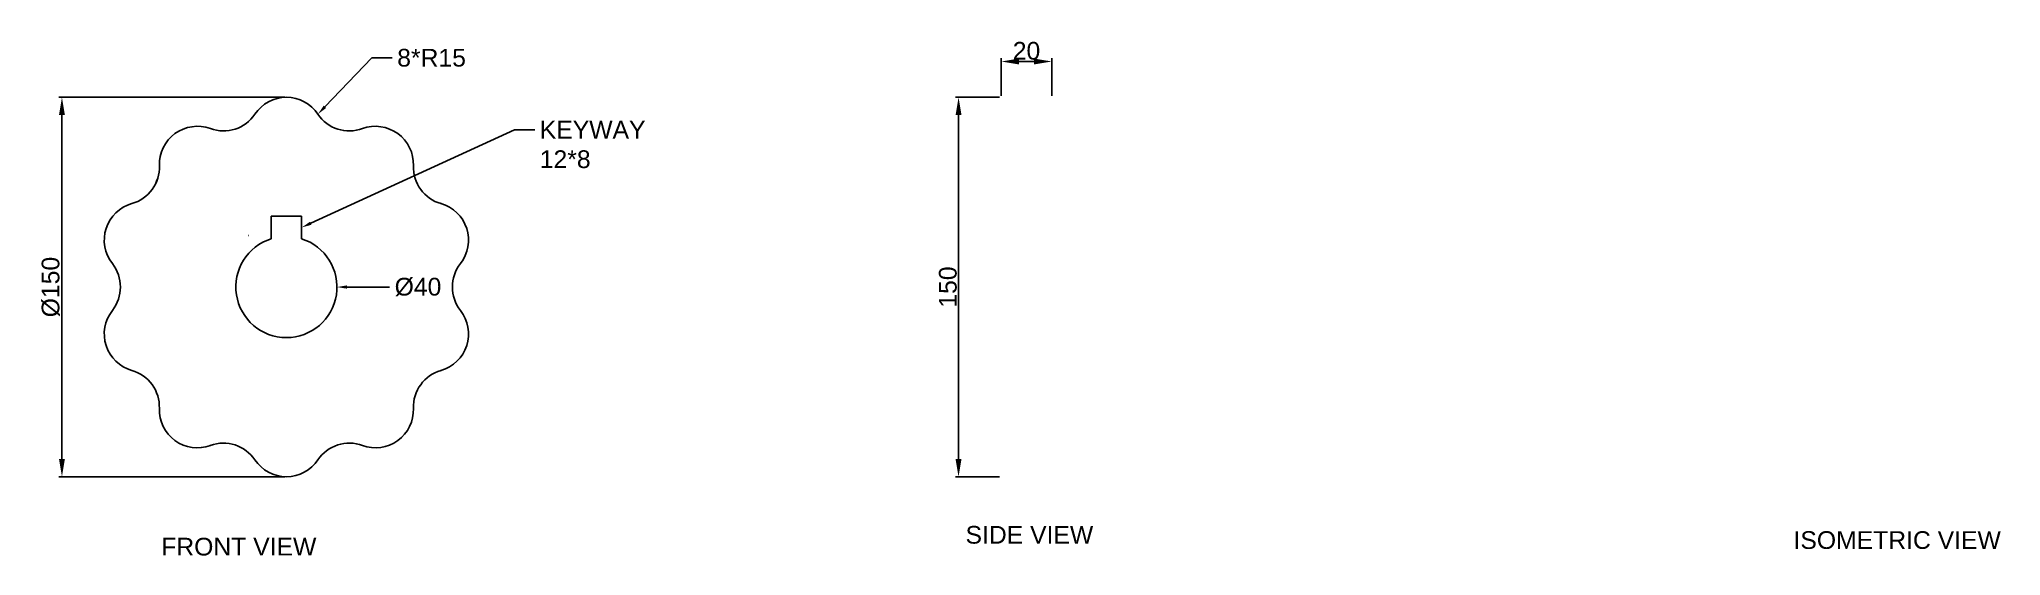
# Model space of a CAD drawing. Header units: millimetres. Extents: x 1729 to 2505, y 2080 to 2284.
import ezdxf
from ezdxf import colors
from ezdxf.entities.mleader import LeaderData, LeaderLine
from ezdxf.math import Vec2, Vec3

# ---------------------------------------------------------------- set-up
doc = ezdxf.new("R2010")
doc.units = ezdxf.units.MM
doc.layers.get('0').update_dxf_attribs({"color": 255})
doc.layers.add('Title Block', color=7, linetype='Continuous')
doc.styles.get("Standard").update_dxf_attribs({"font": 'arial.ttf'})
doc.dimstyles.new('ISO-25', dxfattribs={"dimtxt": 7, "dimasz": 7, "dimexe": 1.25, "dimexo": 0.625, "dimtad": 1, "dimtxsty": 'Standard', "dimcen": 2.5, "dimadec": 0, "dimazin": 0, "dimtfac": 1, "dimtmove": 0, "dimatfit": 3, "dimfxl": 1, "dimarcsym": 0})

# ---------------------------------------------------------------- blocks, each defined once
blk = doc.blocks.new('*U13')
at = {"layer": 'Title Block'}
blk.add_arc((0, -11.68), 15, 33.82729, 146.17271, dxfattribs=at)
blk = doc.blocks.new('*U14')
at = {"layer": 'Title Block', "color": 0, "linetype": 'ByBlock', "lineweight": -2, "transparency": 16777216}
blk.add_blockref('*U13', (1826.96, 2257.42), dxfattribs=at)
for p, rotation in [((1784.83, 2243.73), 36.00000000000003), ((1869.09, 2243.73), 324.0000000000001), ((1758.8, 2207.89), 72.00000000000003), ((1895.13, 2207.89), 288), ((1758.8, 2163.6), 108), ((1895.13, 2163.6), 252), ((1784.83, 2127.76), 144), ((1869.09, 2127.76), 216), ((1826.96, 2114.07), 180)]:
    blk.add_blockref('*U13', p, dxfattribs=dict(at, rotation=rotation))
blk = doc.blocks.new('*U15')
at = {"layer": 'Title Block'}
blk.add_arc((-3.64, 11.68), 15, 249.82729, 326.17271, dxfattribs=at)
blk = doc.blocks.new('*U16')
at = {"layer": 'Title Block', "color": 0, "linetype": 'ByBlock', "lineweight": -2, "transparency": 16777216}
for p, rotation in [((1847.97, 2250.86), 323.9999999999999), ((1882.23, 2226.07), 287.9999999999999), ((1771.53, 2225.84), 35.99999999999994), ((1758.54, 2185.6), 71.99999999999994), ((1895.38, 2185.89), 251.9999999999999), ((1771.69, 2145.41), 108), ((1882.4, 2145.64), 215.9999999999999), ((1805.96, 2120.63), 143.9999999999999), ((1848.24, 2120.72), 180)]:
    blk.add_blockref('*U15', p, dxfattribs=dict(at, rotation=rotation))
blk.add_blockref('*U15', (1805.68, 2250.77), dxfattribs=at)
blk = doc.blocks.new('*D17')
at = {"layer": 'Defpoints', "color": 0, "transparency": 16777216}
for p in [(1826.96, 2260.74), (1738.17, 2110.74), (1826.96, 2110.74)]:
    blk.add_point(p, dxfattribs=at)
at = {"layer": 'Title Block', "color": 0, "lineweight": -2, "transparency": 16777216}
for p, q in [((1826.34, 2260.74), (1736.92, 2260.74)), ((1738.17, 2253.74), (1738.17, 2117.74)), ((1826.34, 2110.74), (1736.92, 2110.74))]:
    blk.add_line(p, q, dxfattribs=at)
at = {"layer": 'Title Block', "color": 0, "transparency": 16777216}
for points in [[(1737, 2253.74), (1739.33, 2253.74), (1738.17, 2260.74)], [(1737, 2117.74), (1739.33, 2117.74), (1738.17, 2110.74)]]:
    blk.add_solid(points, dxfattribs=at)
at = {"layer": 'Title Block', "color": 0, "transparency": 16777216, "insert": (1733.77, 2185.74), "char_height": 7, "width": 64.5623, "attachment_point": 5, "rotation": 90}
blk.add_mtext('%%C150', dxfattribs=at)
blk = doc.blocks.new('*D18')
at = {"layer": 'Defpoints', "color": 0, "transparency": 16777216}
for p in [(2129.74, 2274.91), (2109.74, 2260.74, -10), (2129.74, 2260.74, -10)]:
    blk.add_point(p, dxfattribs=at)
at = {"layer": 'Title Block', "color": 0, "lineweight": -2, "transparency": 16777216}
for p, q in [((2109.74, 2261.37), (2109.74, 2276.16)), ((2116.74, 2274.91), (2122.74, 2274.91)), ((2129.74, 2261.37), (2129.74, 2276.16))]:
    blk.add_line(p, q, dxfattribs=at)
at = {"layer": 'Title Block', "color": 0, "transparency": 16777216}
for points in [[(2116.74, 2276.07), (2116.74, 2273.74), (2109.74, 2274.91)], [(2122.74, 2276.07), (2122.74, 2273.74), (2129.74, 2274.91)]]:
    blk.add_solid(points, dxfattribs=at)
at = {"layer": 'Title Block', "color": 0, "transparency": 16777216, "insert": (2119.74, 2279.1), "char_height": 7, "attachment_point": 5}
blk.add_mtext('20', dxfattribs=at)
blk = doc.blocks.new('*D19')
at = {"layer": 'Defpoints', "color": 0, "transparency": 16777216}
for p in [(2109.74, 2260.74, -10), (2092.85, 2110.74), (2109.74, 2110.74, -10)]:
    blk.add_point(p, dxfattribs=at)
at = {"layer": 'Title Block', "color": 0, "lineweight": -2, "transparency": 16777216}
for p, q in [((2109.12, 2260.74), (2091.6, 2260.74)), ((2092.85, 2253.74), (2092.85, 2117.74)), ((2109.12, 2110.74), (2091.6, 2110.74))]:
    blk.add_line(p, q, dxfattribs=at)
at = {"layer": 'Title Block', "color": 0, "transparency": 16777216}
for points in [[(2091.68, 2253.74), (2094.02, 2253.74), (2092.85, 2260.74)], [(2091.68, 2117.74), (2094.02, 2117.74), (2092.85, 2110.74)]]:
    blk.add_solid(points, dxfattribs=at)
at = {"layer": 'Title Block', "color": 0, "transparency": 16777216, "insert": (2088.65, 2185.74), "char_height": 7, "attachment_point": 5, "rotation": 90}
blk.add_mtext('150', dxfattribs=at)

msp = doc.modelspace()

# ---------------------------------------------------------------- linework, layer by layer
msp.add_arc((1812.047, 2146.135), 60, 89.972856, 90.027144)
at = {"layer": 'Title Block'}
for p, q in [((1839.418, 2254.095), (1839.423, 2254.095)), ((1826.963, 2213.745), (1820.963, 2213.745)), ((1820.963, 2213.745), (1820.963, 2204.824)), ((1826.963, 2213.745), (1832.963, 2213.745)), ((1832.963, 2213.745), (1832.963, 2204.824))]:
    msp.add_line(p, q, dxfattribs=at)
for centre, radius, start, end in [((1761.717, 2233.148), 15, 285.827292, 2.172708), ((1826.963, 2185.745), 20, 107.457603, 72.542397)]:
    msp.add_arc(centre, radius, start, end, dxfattribs=at)

# ---------------------------------------------------------------- block references
for name in ['*U14', '*U16']:
    msp.add_blockref(name, (0, 0), dxfattribs=at)

# ---------------------------------------------------------------- texts
for s, p in [('SIDE VIEW ', (2095.621, 2084.303)), ('ISOMETRIC VIEW', (2423.157, 2082.222)), ('FRONT VIEW ', (1777.432, 2079.62))]:
    msp.add_text(s, height=7, dxfattribs=at).set_placement(p)

# ---------------------------------------------------------------- dimensions: what is measured, and where the dimension line sits
for p2, distance, picture, middle in [((2129.745, 2260.745, -10), 14.161, '*D18', (2119.745, 2279.105)), ((2109.745, 2110.745, -10), -16.894, '*D19', (2088.651, 2185.745))]:
    dim = msp.add_aligned_dim(p1=(2109.745, 2260.745, -10), p2=p2, distance=distance, dimstyle='ISO-25', dxfattribs=at)
    dim.commit()
    dim.dimension.update_dxf_attribs({"geometry": picture, "text_midpoint": middle})
dim = msp.add_aligned_dim(p1=(1826.963, 2260.745), p2=(1826.963, 2110.745), distance=-88.794, text='%%C150', dimstyle='ISO-25', dxfattribs=at)
dim.commit()
dim.dimension.update_dxf_attribs({"geometry": '*D17', "text_midpoint": (1733.773, 2185.745)})

# ---------------------------------------------------------------- leaders
ml = msp.add_multileader_mtext('Standard', dxfattribs=at)
ml.set_content('8*R15', color=256)
ml.set_leader_properties()
ml.build(insert=Vec2(0, 0))
ctx = ml.context
ctx.base_point, ctx.char_height, ctx.plane_origin = Vec3(1868.796, 2276.335), 7, Vec3(1839.418, 2254.095)
notes = []
notes.append((ctx, [(0, (1, 1, 0), (1860.796, 2276.335), (1, 0), 8, [(0, [(1839.418, 2254.095)], 0, [])])]))
ctx.mtext.insert, ctx.mtext.flow_direction = Vec3(1870.796, 2279.895), 5
ml = msp.add_multileader_mtext('Standard', dxfattribs=at)
ml.set_content('KEYWAY \\P12*8', color=256)
ml.set_leader_properties()
ml.build(insert=Vec2(0, 0))
ctx = ml.context
ctx.base_point, ctx.char_height, ctx.plane_origin = Vec3(1925.192, 2247.899), 7, Vec3(1832.958, 2209.284)
notes.append((ctx, [(0, (1, 1, 0), (1917.192, 2247.899), (1, 0), 8, [(0, [(1832.958, 2209.284)], 0, [])])]))
ctx.mtext.insert, ctx.mtext.flow_direction = Vec3(1927.192, 2251.458), 5
ml = msp.add_multileader_mtext('Standard', dxfattribs=at)
ml.set_content('%%C40', color=256)
ml.set_leader_properties()
ml.build(insert=Vec2(0, 0))
ctx = ml.context
ctx.base_point, ctx.char_height, ctx.plane_origin = Vec3(1867.775, 2185.745), 7, Vec3(1859.77, 2185.745)
notes.append((ctx, [(0, (1, 1, 0), (1859.775, 2185.745), (1, 0), 8, [(0, [(1846.963, 2185.745)], 0, [])])]))
ctx.mtext.insert, ctx.mtext.flow_direction = Vec3(1869.775, 2189.386), 5
for ctx, leaders in notes:
    for number, flags, end, landing, length, lines in leaders:
        leader = LeaderData()
        leader.index, (leader.has_last_leader_line, leader.has_dogleg_vector, leader.attachment_direction) = number, flags
        leader.last_leader_point, leader.dogleg_vector, leader.dogleg_length = Vec3(end), Vec3(landing), length
        for number, points, colour, breaks in lines:
            line = LeaderLine()
            line.index, line.vertices, line.color, line.breaks = number, Vec3.list(points), colors.encode_raw_color(colour), breaks
            leader.lines.append(line)
        ctx.leaders.append(leader)

doc.saveas('drawing.dxf')
